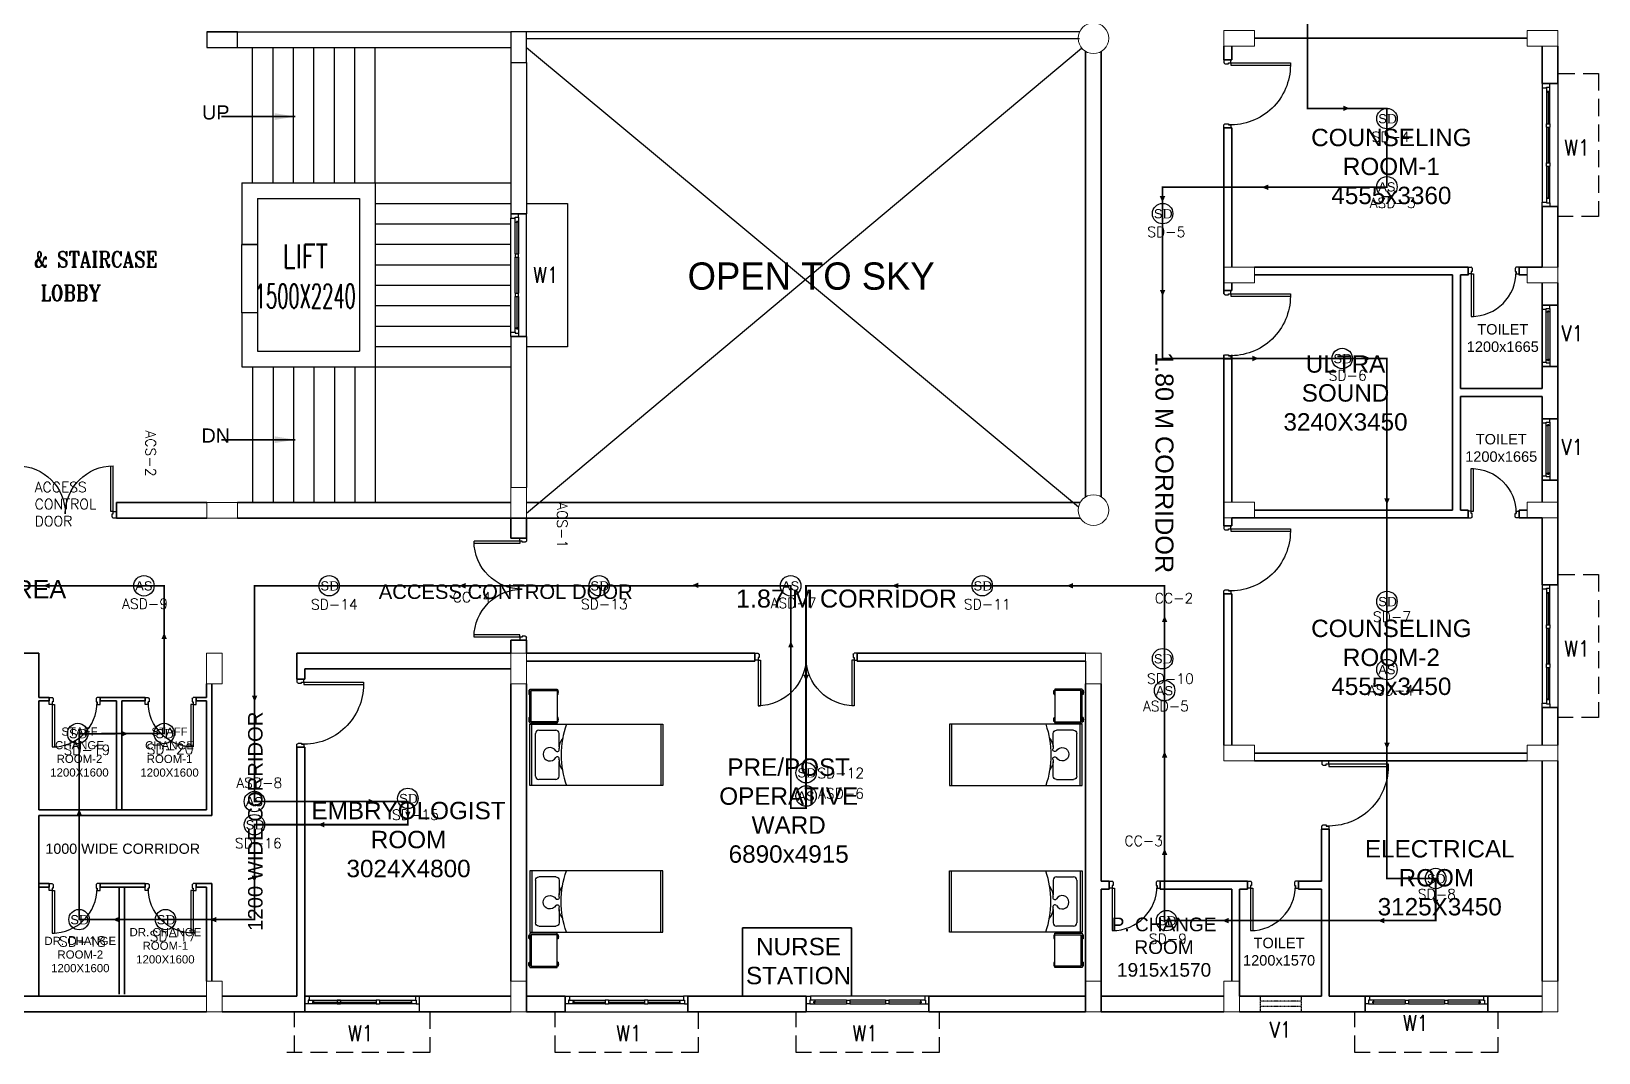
# Model space of a CAD drawing. Extents: x 2982526 to 3410143, y -1442121 to -1332990.
# Drawn here: x 3374859 to 3397864, y -1375970 to -1360986 of the extents above; entities that cross this region are included whole.
import ezdxf
from ezdxf.enums import TextEntityAlignment as Align

# ---------------------------------------------------------------- set-up
doc = ezdxf.new("R2010")
doc.units = 0
doc.header["$MEASUREMENT"] = 0
for name, pattern in [('1', [0, 0, 0]), ('CONTINU', [0]), ('DASHED', [0.75, 0.5, -0.25]), ('HIDDEN', [0.375, 0.25, -0.125])]:
    doc.linetypes.add(name, pattern=pattern)
doc.layers.get('0').update_dxf_attribs({"color": 6, "linetype": '1'})
for name, color, linetype in [('Chajja', 7, 'DASHED'), ('DOOR', 40, 'Continuous'), ('FA-LOOPING', 200, 'Continuous'), ('furniture', 33, 'Continuous'), ('Plan', 44, 'Continuous'), ('stairscas', 7, 'Continuous'), ('TEXT', 5, '1'), ('V1', 7, 'Continuous'), ('Ventilator', 161, '1'), ('W1', 7, 'Continuous')]:
    doc.layers.add(name, color=color, linetype=linetype)
for name, color, linetype, lineweight in [('Column', 162, 'Continuous', 13), ('FA-BELOW SMOKE DERECTOR', 1, 'Continuous', 25), ('FA-FIRE TEXT', 7, 'Continuous', 0), ('WALL', 7, '1', 35), ('windows', 4, 'Continuous', 0)]:
    doc.layers.add(name, color=color, linetype=linetype, lineweight=lineweight)
doc.styles.add('ARI', font='arial.ttf')
doc.styles.add('ARIAL', font='arial.ttf')
doc.styles.add('MSK', font='g13f12w.shx')
doc.styles.add('PDF Times New Roman', font='times.ttf')
doc.styles.add('ROMANS', font='romans.shx')
doc.styles.add('RT', font='romant.shx')
doc.dimstyles.new('MM', dxfattribs={"dimscale": 0, "dimtxt": 230, "dimasz": 60, "dimexe": 100, "dimexo": 0.0625, "dimgap": 25, "dimtad": 0, "dimdec": 0, "dimzin": 0, "dimdsep": 46, "dimtxsty": 'ROMANS', "dimblk": 'OBLIQUE', "dimcen": 0.09, "dimdle": 100, "dimclrd": 5, "dimclre": 5, "dimclrt": 6, "dimadec": 0, "dimazin": 0, "dimtfac": 1, "dimtdec": 0, "dimtofl": 0, "dimtmove": 1, "dimatfit": 3, "dimfxl": 1, "dimfrac": 2, "dimtolj": 1, "dimtzin": 0, "dimarcsym": 0})

# ---------------------------------------------------------------- blocks, each defined once
blk = doc.blocks.new('750')
at = {"layer": 'DOOR'}
for p, q in [((-50, 705), (-47.5, 705)), ((-35, 690), (-35, 692.5)), ((-50, 45), (-47.5, 45)), ((-35, 60), (-35, 57.5)), ((50, 45), (50, 80)), ((50, 80), (675, 80)), ((50, 45), (675, 45)), ((675, 45), (675, 80))]:
    blk.add_line(p, q, dxfattribs=at)
for points in [[(15, 690), (15, 705), (50, 705), (50, 750), (-50, 750), (-50, 705)], [(-35, 690), (15, 690)], [(15, 60), (15, 45), (50, 45), (50, 0), (-50, 0), (-50, 45)], [(-35, 60), (15, 60)]]:
    blk.add_lwpolyline(points, dxfattribs=at)
for centre, start, end in [((-35, 705), 180, 270), ((-35, 45), 90, 180)]:
    blk.add_arc(centre, 12.5, start, end, dxfattribs=at)
at = {"layer": 'DOOR', "color": 145}
blk.add_arc((15, 45), 660, 0, 90, dxfattribs=at)
blk = doc.blocks.new('A$C19B8274B')
at = {"layer": 'DOOR'}
for p, q in [((-45, 925), (-80, 925)), ((-80, 50), (-80, 925)), ((-45, 50), (-45, 925)), ((-45, 50), (-80, 50)), ((-955, -50), (-955, -47.5)), ((-940, -35), (-942.5, -35)), ((-60, -35), (-57.5, -35)), ((-45, -50), (-45, -47.5))]:
    blk.add_line(p, q, dxfattribs=at)
for points in [[(-940, 15), (-955, 15), (-955, 50), (-1000, 50), (-1000, -50), (-955, -50)], [(-940, -35), (-940, 15)], [(-60, 15), (-45, 15), (-45, 50), (0, 50), (0, -50), (-45, -50)], [(-60, -35), (-60, 15)]]:
    blk.add_lwpolyline(points, dxfattribs=at)
at = {"layer": 'DOOR', "color": 145}
blk.add_arc((-80, 50), 875, 90, 182.29244, dxfattribs=at)
at = {"layer": 'DOOR'}
for centre, start, end in [((-955, -35), 270, 0), ((-45, -35), 180, 270)]:
    blk.add_arc(centre, 12.5, start, end, dxfattribs=at)
blk = doc.blocks.new('A$C5E6D2A54')
at = {"layer": 'furniture', "color": 8}
for p, q in [((-442, 400), (-1342, 400)), ((-1342, 400), (-1342, -1550)), ((-442, 370), (-1342, 370)), ((-1254, 270), (-1254, 22)), ((-580, 319), (-1205, 319)), ((-531, 22), (-531, 270)), ((-442, -1550), (-442, 400)), ((-1010, -27), (-1205, -27)), ((-580, -27), (-796, -27)), ((-1342, -1520), (-442, -1520)), ((-1342, -1550), (-442, -1550))]:
    blk.add_line(p, q, dxfattribs=at)
at = {"layer": 'furniture', "color": 8, "extrusion": (0, 0, -1)}
for centre, major_axis, ratio, start_param, end_param in [((-1205, 270), (34.8, 34.8), 1, 3.926991, 5.497787), ((-580, 270), (-34.8, 34.8), 1, 0.785398, 2.356194), ((-1205, 22), (-34.8, 34.8), 1, 3.926991, 5.497787), ((-903, 107), (99, 0), 0.994805, 2.082243, 7.342535), ((-971, -1), (-3.7, 29), 1, 0.827079, 3.777674), ((-836, -1), (3.5, 29), 1, 2.514084, 5.464678), ((-580, 22), (34.8, 34.8), 1, 0.785398, 2.356194), ((-892, -1416), (0, 1357), 0.999449, -0.338206, 0.338206), ((-995, -243), (-153, 153), 1, 0.057548, 0.834547), ((-812, -243), (69, 205), 0.993949, -0.370916, 0.370916)]:
    blk.add_ellipse(centre, major_axis=major_axis, ratio=ratio, start_param=start_param, end_param=end_param, dxfattribs=at)
blk = doc.blocks.new('A$C258329DF')
at = {"layer": 'furniture', "color": 8}
for p, q in [((242, 428), (742, 428)), ((242, 28), (242, 428)), ((260, 440), (260, 428)), ((320, 440), (260, 440)), ((261, 48), (261, 428)), ((320, 440), (320, 428)), ((661, 440), (661, 428)), ((721, 440), (661, 440)), ((721, 440), (721, 428)), ((722, 428), (722, 48)), ((742, 428), (742, 28)), ((742, 28), (242, 28)), ((260, 16), (260, 28)), ((320, 16), (260, 16)), ((722, 48), (261, 48)), ((320, 16), (320, 28)), ((661, 16), (661, 28)), ((721, 16), (661, 16)), ((721, 16), (721, 28))]:
    blk.add_line(p, q, dxfattribs=at)
for centre, start, end in [((290, 354), 71.0754, 108.9246), ((691, 354), 71.0754, 108.9246), ((290, 102), 251.0754, 288.9246), ((691, 102), 251.0754, 288.9246)]:
    blk.add_arc(centre, 91.1, start, end, dxfattribs=at)
blk = doc.blocks.new('A$C45A5314D')
at = {"layer": 'furniture', "ltscale": 0.75, "rotation": 270}
blk.add_blockref('A$C258329DF', (-1978, 1209), dxfattribs=at)
at = {"layer": 'furniture', "color": 233, "xscale": -1, "rotation": 90}
blk.add_blockref('A$C5E6D2A54', (-1550, -892), dxfattribs=at)
blk = doc.blocks.new('ddoor')
at = {"layer": 'DOOR', "lineweight": 25}
for p, q in [((50, 0), (-50, 0)), ((-50, 0), (-50, -45)), ((50, -45), (50, 0)), ((-50, -45), (-47, -45)), ((-35, -60), (-35, -57)), ((-35, -60), (15, -60)), ((15, -60), (15, -45)), ((15, -45), (50, -45)), ((50, -45), (720, -45)), ((50, -45), (50, -80)), ((50, -80), (720, -80)), ((-50, -1500), (-50, -1455)), ((-50, -1455), (-47, -1455)), ((50, -1500), (-50, -1500)), ((50, -1500), (-50, -1500)), ((-35, -1440), (-35, -1442)), ((-35, -1440), (15, -1440)), ((15, -1440), (15, -1455)), ((15, -1455), (50, -1455)), ((50, -1420), (720, -1420)), ((50, -1455), (50, -1420)), ((50, -1455), (720, -1455)), ((50, -1455), (50, -1500))]:
    blk.add_line(p, q, dxfattribs=at)
for centre, start, end in [((-35, -45), 180, 270), ((-35, -1455), 90, 180)]:
    blk.add_arc(centre, 12.5, start, end, dxfattribs=at)
at = {"layer": 'DOOR', "color": 146, "lineweight": 25, "true_color": 0x105689}
for centre, start, end in [((15, -45), 270, 0), ((15, -1455), 0, 90)]:
    blk.add_arc(centre, 705, start, end, dxfattribs=at)
blk = doc.blocks.new('21500')
at = {"layer": 'DOOR'}
for p, q in [((45, 100), (45, 770)), ((45, 770), (80, 770)), ((80, 100), (80, 770)), ((1420, 100), (1420, 770)), ((1455, 770), (1420, 770)), ((1455, 100), (1455, 770)), ((45, 100), (80, 100)), ((45, 0), (45, 2.5)), ((60, 15), (57.5, 15)), ((1455, 100), (1420, 100)), ((1440, 15), (1442.5, 15)), ((1455, 0), (1455, 2.5))]:
    blk.add_line(p, q, dxfattribs=at)
for points in [[(60, 65), (45, 65), (45, 100), (0, 100), (0, 0), (45, 0)], [(60, 15), (60, 65)], [(1440, 65), (1455, 65), (1455, 100), (1500, 100), (1500, 0), (1455, 0)], [(1440, 15), (1440, 65)]]:
    blk.add_lwpolyline(points, dxfattribs=at)
at = {"layer": 'DOOR', "color": 145}
for centre, start, end in [((45, 65), 0, 90), ((1455, 65), 90, 180)]:
    blk.add_arc(centre, 705, start, end, dxfattribs=at)
at = {"layer": 'DOOR'}
for centre, start, end in [((45, 15), 270, 0), ((1455, 15), 180, 270)]:
    blk.add_arc(centre, 12.5, start, end, dxfattribs=at)
blk = doc.blocks.new('A$C7C0069F8')
at = {"layer": 'Plan'}
for p, q in [((230, 900), (0, 900)), ((0, 900), (0, 837)), ((112, 900), (0, 900)), ((0, 837), (62, 837)), ((62, 850), (112, 850)), ((62, 837), (62, 850)), ((112, 850), (112, 900)), ((112, 850), (112, 850)), ((0, 62), (62, 62)), ((0, 0), (0, 62)), ((62, 62), (62, 50)), ((62, 50), (112, 50)), ((112, 50), (112, 50)), ((112, 50), (112, 0)), ((230, 0), (0, 0)), ((112, 0), (0, 0))]:
    blk.add_line(p, q, dxfattribs=at)
at = {"layer": 'Plan', "color": 143}
for p, q in [((0, 62), (0, 837)), ((62, 62), (62, 837)), ((62, 800), (81, 800)), ((81, 812), (81, 800)), ((100, 812), (81, 812)), ((90, 87), (90, 812)), ((100, 800), (100, 812)), ((112, 800), (100, 800)), ((112, 850), (112, 50)), ((230, 0), (230, 900)), ((62, 100), (81, 100)), ((81, 87), (81, 100)), ((81, 87), (100, 87)), ((112, 100), (100, 100)), ((100, 100), (100, 87))]:
    blk.add_line(p, q, dxfattribs=at)
blk = doc.blocks.new('6w')
at = {"layer": 'Plan', "color": 8}
for p, q in [((-36, 9.2), (-36, 0)), ((-36, 9.2), (36, 9.2)), ((-33.5, 2.5), (-12.5, 2.5)), ((-33.5, 0), (33.5, 0)), ((-31, 4), (-31.5, 4)), ((-31.5, 3.25), (-31.5, 4)), ((-31.5, 3.61), (-12.5, 3.61)), ((-31.5, 3.25), (-31, 3.25)), ((-31, 4.5), (-31, 4)), ((-31, 2.5), (-31, 3.25)), ((-12.5, 2.5), (-12.5, 4.5)), ((-12.5, 4.5), (-10.5, 4.5)), ((-10.5, 2.5), (-12.5, 2.5)), ((-10.5, 2.5), (-10.5, 4.5)), ((-10.5, 3.61), (10.5, 3.61)), ((-10.5, 2.5), (10.5, 2.5)), ((10.5, 4.5), (12.5, 4.5)), ((10.5, 2.5), (10.5, 4.5)), ((12.5, 2.5), (10.5, 2.5)), ((12.5, 2.5), (12.5, 4.5)), ((34, 4.5), (12.5, 4.5)), ((12.5, 3.61), (31.5, 3.61)), ((12.5, 2.5), (33.5, 2.5)), ((31, 4.5), (31, 4)), ((31, 4), (31.5, 4)), ((31.5, 3.25), (31, 3.25)), ((31, 2.5), (31, 3.25)), ((31.5, 4), (31.5, 3.25)), ((36, 9.2), (36, 0))]:
    blk.add_line(p, q, dxfattribs=at)
for points in [[(-34, 4.5), (-36, 4.5), (-36, 0), (-33.5, 0), (-33.5, 2.5), (-34, 2.5), (-34, 4.5)], [(34, 4.5), (36, 4.5), (36, 0), (33.5, 0), (33.5, 2.5), (34, 2.5), (34, 4.5)]]:
    blk.add_lwpolyline(points, close=True, dxfattribs=at)
for points in [[(-12.5, 4.5), (-34, 4.5)], [(10.5, 4.5), (-10.5, 4.5)]]:
    blk.add_lwpolyline(points, dxfattribs=at)
blk = doc.blocks.new('_Oblique')
at = {"color": 0, "linetype": 'ByBlock', "lineweight": -2}
blk.add_line((-0.5, -0.5), (0.5, 0.5), dxfattribs=at)
blk = doc.blocks.new('SMOKE DETECTOR')
at = {"layer": 'FA-BELOW SMOKE DERECTOR', "color": 7}
blk.add_circle((931029, -118294), 166, dxfattribs=at)
at = {"layer": 'FA-BELOW SMOKE DERECTOR', "insert": (930887, -118373), "char_height": 150, "attachment_point": 7, "style": 'PDF Times New Roman'}
blk.add_mtext('{\\fArial|b0|i0|c0|p34;S}D', dxfattribs=at)
blk = doc.blocks.new('DSFRWE')
at = {"layer": 'FA-BELOW SMOKE DERECTOR', "color": 7}
blk.add_circle((2129858, 1066265), 150, dxfattribs=at)
at = {"layer": 'FA-BELOW SMOKE DERECTOR', "insert": (2129730, 1066194), "char_height": 135.53, "attachment_point": 7, "style": 'PDF Times New Roman'}
blk.add_mtext('{\\fArial|b0|i0|c0|p34;\\C3;AS\\P}', dxfattribs=at)
blk = doc.blocks.new('Q5YYYU')
at = {"layer": 'Chajja', "color": 8, "linetype": 'DASHED', "ltscale": 500}
for p, q in [((22609.0776, -600), (22609.0776, 0.0001)), ((24594.0776, 0.0001), (24594.0776, -600)), ((24594.0776, -600), (22494.0776, -600))]:
    blk.add_line(p, q, dxfattribs=at)
for points in [[(41149.8318, 13766.8374), (41749.8319, 13766.8374), (41749.8319, 11666.8374), (41149.8318, 11666.8374)], [(41149.8943, 6415.3463), (41749.8944, 6415.3463), (41749.8944, 4315.3463), (41149.8943, 4315.3463)], [(28531.2871, 0.0001), (28531.2871, -600), (26431.2871, -600), (26431.2871, 0.0001)], [(32069.9159, 0.0001), (32069.9159, -600), (29969.9159, -600), (29969.9159, 0.0001)], [(40272.3318, 0), (40272.3318, -600.0001), (38172.3318, -600.0001), (38172.3318, 0)]]:
    blk.add_lwpolyline(points, dxfattribs=at)
at = {"layer": 'Column'}
for points in [[(36699.9159, 14167.5), (36699.9159, 14397.5), (36249.9159, 14397.5), (36249.9159, 14167.5)], [(41149.8318, 14167.5), (41149.8318, 14397.5), (40699.8318, 14397.5), (40699.8318, 14167.5)], [(36699.9159, 10925), (36699.9159, 10695), (36249.9159, 10695), (36249.9159, 10925)], [(41149.8318, 10925), (41149.8318, 10695), (40699.8318, 10695), (40699.8318, 10925)], [(26013.2393, 7690), (25783.2393, 7690), (25783.2393, 7240), (26013.2393, 7240)], [(21320.1376, 7470), (21320.1376, 7240), (21770.1376, 7240), (21770.1376, 7470)], [(36699.9159, 7245), (36699.9159, 7475), (36249.9159, 7475), (36249.9159, 7245)], [(41149.8318, 7245), (41149.8318, 7475), (40699.8318, 7475), (40699.8318, 7245)], [(21314.0776, 5260), (21544.0776, 5260), (21544.0776, 4810), (21314.0776, 4810)], [(26013.2393, 5260), (25783.2393, 5260), (25783.2393, 4810), (26013.2393, 4810)], [(34449.9159, 5260), (34219.9159, 5260), (34219.9159, 4810), (34449.9159, 4810)], [(36699.9159, 3680), (36699.9159, 3910), (36249.9159, 3910), (36249.9159, 3680)], [(41149.8318, 3680), (41149.8318, 3910), (40699.8318, 3910), (40699.8318, 3680)], [(21544.0776, 450), (21314.0776, 450), (21314.0776, 0), (21544.0776, 0)], [(26013.2393, 450), (25783.2393, 450), (25783.2393, 0), (26013.2393, 0)], [(34449.9159, 450), (34219.9159, 450), (34219.9159, 0), (34449.9159, 0)], [(36479.9159, 450), (36249.9159, 450), (36249.9159, 0), (36479.9159, 0)], [(41149.8318, 450), (40919.8318, 450), (40919.8318, 0), (41149.8318, 0)]]:
    blk.add_lwpolyline(points, close=True, dxfattribs=at)
at = {"layer": 'Column', "color": 8}
for centre in [(34334.9159, 14282.5), (34334.9159, 7360)]:
    blk.add_circle(centre, 225, dxfattribs=at)
at = {"layer": 'furniture'}
for p, q in [((33769.9159, 5145), (34219.9159, 5145)), ((34219.9159, 5145), (34219.9159, 4145))]:
    blk.add_line(p, q, dxfattribs=at)
at = {"layer": 'Plan', "color": 8}
for p, q in [((22759.0776, 230), (22821.5776, 230)), ((22759.0776, 117.5), (22759.0776, 230)), ((22759.0776, 230), (24381.5776, 230)), ((22759.0776, 0), (22759.0776, 230)), ((22809.0776, 117.5), (22759.0776, 117.5)), ((22809.0776, 167.5), (22809.0776, 117.5)), ((22821.5776, 167.5), (22809.0776, 167.5)), ((23346.5776, 117.5), (22809.0776, 117.5)), ((22809.0776, 117.5), (22809.0776, 117.5)), ((22821.5776, 230), (22821.5776, 167.5)), ((22821.5776, 167.5), (23346.5776, 167.5)), ((22871.5776, 148.75), (22884.0776, 148.75)), ((22871.5776, 148.75), (22871.5776, 130)), ((22871.5776, 139.8246), (23346.5776, 139.8246)), ((22884.0776, 130), (22871.5776, 130)), ((22884.0776, 167.5), (22884.0776, 148.75)), ((22884.0776, 117.5), (22884.0776, 130)), ((23281.5776, 167.5), (23231.5776, 167.5)), ((23231.5776, 167.5), (23231.5776, 117.5)), ((23231.5776, 117.5), (23281.5776, 117.5)), ((23281.5776, 167.5), (23806.5776, 167.5)), ((23281.5776, 167.5), (23281.5776, 117.5)), ((23281.5776, 139.8246), (23806.5776, 139.8246)), ((23806.5776, 117.5), (23281.5776, 117.5)), ((23806.5776, 167.5), (23806.5776, 117.5)), ((23856.5776, 167.5), (23806.5776, 167.5)), ((23806.5776, 117.5), (23856.5776, 117.5)), ((23856.5776, 167.5), (24381.5776, 167.5)), ((23856.5776, 167.5), (23856.5776, 117.5)), ((23856.5776, 139.8246), (24331.5776, 139.8246)), ((24394.0776, 117.5), (23856.5776, 117.5)), ((24319.0776, 167.5), (24319.0776, 148.75)), ((24331.5776, 148.75), (24319.0776, 148.75)), ((24319.0776, 117.5), (24319.0776, 130)), ((24319.0776, 130), (24331.5776, 130)), ((24331.5776, 130), (24331.5776, 148.75)), ((24381.5776, 230), (24381.5776, 167.5)), ((24444.0776, 230), (24381.5776, 230)), ((24381.5776, 167.5), (24394.0776, 167.5)), ((24394.0776, 167.5), (24394.0776, 117.5)), ((24394.0776, 117.5), (24394.0776, 117.5)), ((24394.0776, 117.5), (24444.0776, 117.5)), ((24444.0776, 117.5), (24444.0776, 230)), ((24444.0776, 0), (24444.0776, 230)), ((22644.0776, 0), (24444.0776, 0))]:
    blk.add_line(p, q, dxfattribs=at)
at = {"layer": 'stairscas', "color": 251, "ltscale": 500}
for p, q in [((21320.1376, 14375), (25783.2393, 14375)), ((34129.8092, 14375), (26013.2393, 14375)), ((34129.8092, 14275), (26013.2393, 14275)), ((21320.1376, 14145), (25783.2393, 14145)), ((21993.2393, 12160), (21993.2393, 14145)), ((22293.2393, 12160), (22293.2393, 14145)), ((22593.2393, 12160), (22593.2393, 14145)), ((22893.2393, 12160), (22893.2393, 14145)), ((23193.2393, 12160), (23193.2393, 14145)), ((23493.2393, 12160), (23493.2393, 14145)), ((23793.2393, 12160), (23793.2393, 14145)), ((26013.2393, 14145), (34114.693, 7406.1177)), ((26013.2393, 7315), (34160.9176, 14139.848)), ((25783.2393, 13925), (25783.2393, 11707.5)), ((26013.2393, 13925), (26013.2393, 11707.5)), ((21833.2393, 12160), (23793.2393, 12160)), ((21833.2393, 12160), (21833.2393, 11255.4679)), ((23793.2393, 12160), (23793.2393, 9460)), ((23793.2393, 12160), (25783.2393, 12160)), ((22063.2393, 11930), (23563.2393, 11930)), ((22063.2393, 11930), (22063.2393, 11255.4679)), ((23563.2393, 11930), (23563.2393, 9690)), ((23793.2393, 11860), (25783.2393, 11860)), ((23793.2393, 11560), (25783.2393, 11560)), ((25783.2393, 11707.5), (26013.2393, 11707.5)), ((22063.2393, 11255.4679), (21833.2393, 11255.4679)), ((23793.2393, 11260), (25783.2393, 11260)), ((23793.2393, 10960), (25783.2393, 10960)), ((23793.2393, 10660), (25783.2393, 10660)), ((23793.2393, 10360), (25783.2393, 10360)), ((21833.2393, 10255.4679), (21833.2393, 9460)), ((22063.2393, 10255.4679), (21833.2393, 10255.4679)), ((22063.2393, 10255.4679), (22063.2393, 9690)), ((23793.2393, 10060), (25783.2393, 10060)), ((25783.2393, 9907.5), (26013.2393, 9907.5)), ((25783.2393, 9907.5), (25783.2393, 7690)), ((26013.2393, 9907.5), (26013.2393, 7690)), ((22063.2393, 9690), (23563.2393, 9690)), ((23793.2393, 9760), (25783.2393, 9760)), ((21833.2393, 9460), (23793.2393, 9460)), ((21993.2393, 9460), (21993.2393, 7470)), ((22293.2393, 9460), (22293.2393, 7470)), ((22593.2393, 9460), (22593.2393, 7470)), ((22893.2393, 9460), (22893.2393, 7470)), ((23193.2393, 9460), (23193.2393, 7470)), ((23493.2393, 9460), (23493.2393, 7470)), ((23793.2393, 9460), (23793.2393, 7470)), ((23793.2393, 9460), (25783.2393, 9460))]:
    blk.add_line(p, q, dxfattribs=at)
for points in [[(21320.1376, 14375), (21320.1376, 14145), (21770.1376, 14145), (21770.1376, 14375)], [(26013.2393, 14375), (25783.2393, 14375), (25783.2393, 13925), (26013.2393, 13925)], [(21833.2393, 11255.4679), (22063.2393, 11255.4679), (22063.2393, 10255.4679), (21833.2393, 10255.4679)]]:
    blk.add_lwpolyline(points, close=True, dxfattribs=at)
blk.add_lwpolyline([(26013.2392, 11857.5), (26613.2393, 11857.5), (26613.2393, 9757.5), (26013.2392, 9757.5)], dxfattribs=at)
at = {"layer": 'V1', "color": 8, "linetype": 'HIDDEN', "ltscale": 0.5}
for p, q in [((36781.828, 230), (36781.828, 0)), ((37381.828, 230), (36781.828, 230)), ((37381.828, 155), (36781.828, 155)), ((37381.828, 75), (36781.828, 75)), ((37381.828, 230), (37381.828, 0)), ((37381.828, 0), (36781.828, 0))]:
    blk.add_line(p, q, dxfattribs=at)
at = {"layer": 'WALL', "color": 8}
for p, q in [((36699.9159, 14282.5), (40699.8318, 14282.5)), ((34219.9159, 14089.1092), (34219.9159, 7553.3908)), ((34449.9159, 14089.1092), (34449.9159, 7553.3908)), ((36249.9159, 14167.5), (36249.9159, 13967.7687)), ((36364.9159, 13967.7687), (36364.9159, 14167.5)), ((40919.8318, 14167.5), (40919.8318, 13616.8374)), ((41149.8318, 14167.5), (41149.8318, 13616.8374)), ((41149.8318, 13616.8374), (40919.8318, 13616.8374)), ((36249.9159, 12967.7687), (36249.9159, 10535.2687)), ((36364.9159, 12967.7687), (36364.9159, 10925)), ((40919.8318, 11816.8374), (40919.8318, 10925)), ((41149.8318, 11816.8374), (40919.8318, 11816.8374)), ((41149.8318, 11816.8374), (41149.8318, 10925)), ((36699.9159, 10925), (39604.8318, 10925)), ((39604.8318, 10925), (39834.8318, 10925)), ((39834.8318, 10923.1695), (39834.8318, 10808.1695)), ((40584.8318, 10925), (40919.8318, 10925)), ((40584.8318, 10923.1695), (40584.8318, 10808.1695)), ((36364.9159, 10695), (36364.9159, 10580.2687)), ((36699.9159, 10810), (39604.8318, 10810)), ((39604.8318, 10810), (39604.8318, 7360)), ((39719.8318, 10810), (39719.8318, 9142.5)), ((39719.8318, 10810), (39834.8318, 10810)), ((40584.8318, 10810), (40699.8318, 10810)), ((40919.8318, 10695), (40919.8318, 9142.5)), ((41149.8318, 10695), (41149.8318, 6265.3463)), ((41149.8318, 10368.75), (40919.8318, 10368.75)), ((36249.9159, 9640.2687), (36249.9159, 7130.2687)), ((36364.9159, 9640.2687), (36364.9159, 7475)), ((41149.8318, 9468.75), (40919.8318, 9468.75)), ((39719.8318, 9142.5), (40919.8318, 9142.5)), ((39719.8318, 9027.5), (40919.8318, 9027.5)), ((39719.8318, 9027.5), (39719.8318, 7360)), ((40919.8318, 9027.5), (40919.8318, 7475)), ((41149.8318, 8701.25), (40919.8318, 8701.25)), ((41149.8318, 7801.25), (40919.8318, 7801.25)), ((19993.2862, 7240), (19993.2862, 7470)), ((19993.2862, 7470), (21320.1376, 7470)), ((21770.1376, 7470), (25783.2393, 7470)), ((26013.2393, 7470), (34138.6381, 7470)), ((19993.2862, 7240), (21320.1376, 7240)), ((21770.1376, 7240), (34144.5873, 7240)), ((25783.2393, 6949.6716), (25783.2393, 7240)), ((26013.2393, 6949.6716), (26013.2393, 7235.1752)), ((36364.9159, 7245), (36364.9159, 7130.2687)), ((36364.9159, 7245), (39604.8318, 7245)), ((36699.9159, 7360), (39604.8318, 7360)), ((39604.8318, 7245), (39834.8318, 7245)), ((39719.8318, 7360), (39834.8318, 7360)), ((39834.8318, 7245), (39834.8318, 7360)), ((40584.8318, 7245), (40584.8318, 7360)), ((40584.8318, 7360), (40699.8318, 7360)), ((40584.8318, 7245), (40919.8318, 7245)), ((25783.2393, 6949.6716), (26013.2393, 6949.6716)), ((36249.9159, 6130.2687), (36249.9159, 3910)), ((36364.9159, 6130.2687), (36364.9159, 3910)), ((25783.2393, 5260), (25783.2393, 5449.6716)), ((26013.2393, 5260), (26013.2393, 5449.6716)), ((18441.0776, 5260), (18856.0776, 5260)), ((18856.0776, 5260), (18856.0776, 4610)), ((22644.0776, 4880), (22644.0776, 5260)), ((25783.2393, 5260), (22644.0776, 5260)), ((26013.2393, 5260), (29366.5776, 5260)), ((26013.2393, 5145), (29366.5776, 5145)), ((29366.5776, 5260), (29366.5776, 5145)), ((30866.5776, 5260), (30866.5776, 5145)), ((30866.5776, 5260), (34219.9159, 5260)), ((30866.5776, 5145), (33644.4836, 5145)), ((33644.4836, 5260), (34219.9159, 5260)), ((33644.4836, 5145), (34219.9159, 5145)), ((22759.0776, 4880), (22644.0776, 4880)), ((22759.0776, 4880), (22759.0776, 5030)), ((25783.2393, 5030), (22759.0776, 5030)), ((19006.0776, 4610), (18856.0776, 4610)), ((19006.0776, 4610), (19006.0776, 4560)), ((19756.0776, 4610), (19756.0776, 4560)), ((20414.0776, 4610), (19756.0776, 4610)), ((20414.0776, 4610), (20414.0776, 4560)), ((21164.0776, 4610), (21164.0776, 4560)), ((21314.0776, 4610), (21164.0776, 4610)), ((21314.0776, 4810), (21314.0776, 4610)), ((21394.0776, 4810), (21394.0776, 2880)), ((25783.2393, 4810), (25783.2393, 2230)), ((26013.2393, 4810), (26013.2393, 230)), ((34219.9159, 4810), (34219.9159, 3680)), ((34449.9159, 4810), (34449.9159, 3680)), ((19006.0776, 4560), (18856.0776, 4560)), ((18856.0776, 4560), (18856.0776, 2960)), ((19994.4968, 4560), (19756.0776, 4560)), ((19994.4968, 4560), (19994.4968, 2960)), ((20414.0776, 4560), (20074.4968, 4560)), ((20074.4968, 4560), (20074.4968, 2960)), ((21314.0776, 4560), (21164.0776, 4560)), ((21314.0776, 4560), (21314.0776, 2960)), ((40919.8318, 4465.3463), (40919.8318, 3910)), ((41149.8318, 4465.3463), (41149.8318, 3910)), ((22759.0776, 3880), (22644.0776, 3880)), ((22644.0776, 230), (22644.0776, 3880)), ((22759.0776, 0), (22759.0776, 3880)), ((40699.8318, 3795), (36699.9159, 3795)), ((34219.9159, 3680), (34219.9159, 230)), ((34449.9159, 3680), (34449.9159, 1915)), ((40699.8318, 3680), (36699.9159, 3680)), ((40919.8318, 3680), (40919.8318, 2965)), ((41149.8318, 3680), (41149.8318, 2965)), ((21314.0776, 2960), (18856.0776, 2960)), ((21394.0776, 2880), (18856.0776, 2880)), ((18856.0776, 2880), (18856.0776, 230)), ((40919.8318, 2965), (40919.8318, 450)), ((41149.8318, 2965), (41149.8318, 450)), ((18856.0776, 230), (18856.0776, 2630)), ((37679.8318, 2680), (37679.8318, 1915)), ((37794.8318, 2680), (37794.8318, 230)), ((25783.2393, 2230), (25783.2393, 450)), ((19006.0776, 1880), (18856.0776, 1880)), ((19006.0776, 1880), (19006.0776, 1830)), ((19756.0776, 1880), (20414.0776, 1880)), ((19756.0776, 1880), (19756.0776, 1830)), ((20414.0776, 1830), (20414.0776, 1880)), ((21164.0776, 1830), (21164.0776, 1880)), ((21394.0776, 1880), (21164.0776, 1880)), ((21394.0776, 1880), (21394.0776, 450)), ((34564.9159, 1915), (34449.9159, 1915)), ((34564.9159, 1913.1695), (34564.9159, 1798.1695)), ((36594.9159, 1915), (35314.9159, 1915)), ((35314.9159, 1913.1695), (35314.9159, 1798.1695)), ((36594.9159, 1913.1695), (36594.9159, 1798.1695)), ((37679.8318, 1915), (37344.9159, 1915)), ((37344.9159, 1913.1695), (37344.9159, 1798.1695)), ((19006.0776, 1830), (18856.0776, 1830)), ((20016.9968, 1830), (19756.0776, 1830)), ((20414.0776, 1830), (20016.9968, 1830)), ((20033.6789, 1830), (20033.6789, 255.5451)), ((20113.6789, 1830), (20113.6789, 255.5451)), ((21314.0776, 1830), (21164.0776, 1830)), ((21314.0776, 1830), (21314.0776, 450)), ((34564.9159, 1800), (34449.9159, 1800)), ((34449.9159, 1800), (34449.9159, 230)), ((36364.9159, 1800), (35314.9159, 1800)), ((36364.8318, 1800), (36364.8318, 450)), ((36594.9159, 1800), (36479.8318, 1800)), ((36479.8318, 1800), (36479.8318, 230)), ((37679.8318, 1800), (37344.9159, 1800)), ((37679.8318, 1800), (37679.8318, 230)), ((29183.0698, 1230), (30783.0698, 1230)), ((29183.0698, 230), (29183.0698, 1230)), ((30783.0698, 1230), (30783.0698, 230)), ((26013.2393, 0), (26013.2393, 450)), ((34219.9159, 0), (34219.9159, 450)), ((34449.9159, 0), (34449.9159, 450)), ((18911.5826, 230), (18639.9159, 230)), ((21314.0776, 230), (18911.5826, 230)), ((22644.0776, 230), (21544.0776, 230)), ((25783.2393, 230), (22759.0776, 230)), ((26013.2393, 230), (26581.2871, 230)), ((28381.2871, 230), (30119.9159, 230)), ((31919.9159, 230), (34219.9159, 230)), ((36249.9159, 230), (34449.9159, 230)), ((37679.8318, 230), (36479.9159, 230)), ((39324.8318, 230), (37794.8318, 230)), ((38322.3318, 230), (38322.3318, 0)), ((40919.8318, 230), (39324.8318, 230)), ((40122.3318, 230), (40122.3318, 0)), ((17074.9159, 0), (21314.0776, 0)), ((21544.0776, 0), (25783.2393, 0)), ((26013.2393, 0), (26581.2871, 0)), ((28381.2871, 0), (30119.9159, 0)), ((31919.9159, 0), (34219.9159, 0)), ((36249.9159, 0), (34449.9159, 0)), ((40919.8318, 0), (36479.9159, 0)), ((40919.8318, 0), (40257.3739, 0))]:
    blk.add_line(p, q, dxfattribs=at)
at = {"layer": 'WALL', "color": 8, "linetype": 'ByBlock'}
for p, q in [((36249.9159, 13967.7687), (36364.9159, 13967.7687)), ((36364.9159, 12967.7687), (36249.9159, 12967.7687)), ((36249.9159, 10580.2687), (36364.9159, 10580.2687)), ((36364.9159, 9580.2687), (36249.9159, 9580.2687)), ((25783.2393, 6949.6716), (26013.2393, 6949.6716)), ((36249.9159, 7130.2687), (36364.9159, 7130.2687)), ((36364.9159, 6130.2687), (36249.9159, 6130.2687)), ((25783.2393, 5449.6716), (26013.2393, 5449.6716)), ((37794.8318, 2680), (37679.8318, 2680))]:
    blk.add_line(p, q, dxfattribs=at)
at = {"layer": 'WALL'}
for points in [[(40919.8318, 7245), (40919.8318, 6265.3463), (41149.8318, 6265.3463)], [(40919.8318, 4465.3463), (41149.8318, 4465.3463)], [(26581.2871, 230), (26581.2871, 0)], [(28381.2871, 0), (28381.2871, 230)], [(30119.9159, 0), (30119.9159, 230)], [(31919.9159, 0), (31919.9159, 230)]]:
    blk.add_lwpolyline(points, dxfattribs=at)
at = {"layer": 'DOOR', "linetype": 'Continuous', "xscale": -1}
for name, p, rotation in [('A$C19B8274B', (36299.9159, 13967.7687), 269.9999999999842), ('A$C19B8274B', (36299.9159, 10580.2687), 269.9999999999842), ('A$C19B8274B', (36299.9159, 7130.2687), 269.9999999999842), ('21500', (29366.5776, 5260), 180), ('A$C19B8274B', (22694.0776, 4880), 270), ('A$C19B8274B', (37737.3318, 3680), 269.9999999999842)]:
    blk.add_blockref(name, p, dxfattribs=dict(at, rotation=rotation))
at = {"layer": 'DOOR', "rotation": 270}
for p in [(39834.8318, 10875), (19006.0776, 4560), (19006.0776, 1830), (34564.9159, 1865), (36594.9159, 1865)]:
    blk.add_blockref('750', p, dxfattribs=at)
at = {"layer": 'DOOR', "xscale": -1}
for p, rotation in [((39834.8318, 7295), 270), ((21164.0776, 4560), 89.99999999999999), ((21164.0776, 1830), 89.99999999999999)]:
    blk.add_blockref('750', p, dxfattribs=dict(at, rotation=rotation))
at = {"layer": 'furniture', "linetype": 'Continuous'}
for p, rotation in [((28013.2395, 3767.5004), 1.312676984357939e-05), ((32219.9157, 1617.4995), 180.0000131267697)]:
    blk.add_blockref('A$C45A5314D', p, dxfattribs=dict(at, rotation=rotation))
at = {"layer": 'furniture', "linetype": 'Continuous', "xscale": -1}
for p, rotation in [((32219.9157, 3767.5004), 359.9999868732302), ((28013.2395, 1617.4985), 179.9999868732302)]:
    blk.add_blockref('A$C45A5314D', p, dxfattribs=dict(at, rotation=rotation))
at = {"layer": 'stairscas', "color": 251, "ltscale": 500, "xscale": -25, "yscale": 25, "zscale": 24.99999999999242, "rotation": 270}
blk.add_blockref('6w', (25783.2393, 10807.5), dxfattribs=at)
at = {"layer": 'Ventilator'}
for p in [(40919.8323, 9468.75), (40919.8323, 7801.25)]:
    blk.add_blockref('A$C7C0069F8', p, dxfattribs=at)
at = {"layer": 'WALL', "xscale": -1, "rotation": 270}
blk.add_blockref('ddoor', (19993.2862, 7290), dxfattribs=at)
at = {"layer": 'WALL', "xscale": -1}
blk.add_blockref('ddoor', (25963.2393, 6949.6716), dxfattribs=at)
at = {"layer": 'windows', "yscale": 25}
for p, xscale, zscale, rotation in [((40919.8318, 12716.8374), 25, 25, 270), ((40919.8318, 5365.3463), 25, 25, 270), ((27481.2871, 230), -25, 24.99999999999242, 180), ((31019.9159, 230), 25, 25, 180), ((39222.3318, 230), 25, 25, 180)]:
    blk.add_blockref('6w', p, dxfattribs=dict(at, xscale=xscale, zscale=zscale, rotation=rotation))
at = {"layer": 'stairscas', "color": 251, "ltscale": 500, "style": 'ARI'}
for s, p in [('UP', (21452.1334, 13090.862)), ('DN', (21452.1334, 8349.8646))]:
    blk.add_text(s, height=208.08, dxfattribs=at).set_placement(p, align=Align.CENTER)
at = {"layer": 'stairscas', "color": 251, "ltscale": 500, "width": 0.85}
for s, style, p in [('LIFT & STAIRCASE', 'RT', (19324.1564, 10923.9606)), ('W1', 'ROMANS', (26296.5734, 10695.3194)), ('LOBBY', 'RT', (19324.1564, 10430.4817))]:
    blk.add_text(s, height=230, dxfattribs=dict(at, style=style)).set_placement(p, align=Align.CENTER)
at = {"layer": 'stairscas', "color": 251, "ltscale": 500, "attachment_point": 8}
for s, insert, char_height, width, style in [('{\\W0.75;LIFT\\P\\W0.55;1500X2240}', (22765.4248, 10325.1697), 350, 1732.234699, 'ROMANS'), ('OPEN TO SKY', (30190.8687, 10588.0644), 400, 8187.231718, 'MSK')]:
    blk.add_mtext(s, dxfattribs=dict(at, insert=insert, char_height=char_height, width=width, style=style))
at = {"layer": 'TEXT', "color": 8, "style": 'ARIAL'}
for s, height, p in [('ACCESS CONTROL DOOR', 212.5, (25707.7827, 5992.6262)), ('1000 WIDE CORRIDOR', 150, (20086.4449, 2272.1372))]:
    blk.add_text(s, height=height, dxfattribs=at).set_placement(p, align=Align.BOTTOM_CENTER)
blk.add_text('1200 WIDE CORRIDOR', height=212.5, rotation=90, dxfattribs=at).set_placement((22202.0928, 2795.1854), align=Align.BOTTOM_CENTER)
at = {"layer": 'TEXT', "color": 8, "attachment_point": 5, "style": 'ARIAL'}
for s, insert, char_height, width in [('COUNSELING\\PROOM-1\\P4555x3360', (38707.4521, 12400.3851), 255, 2454.157572), ('TOILET\\P1200x1665', (40342.6162, 9884.146), 153, 1626.955662), ('ULTRA SOUND\\P3240X3450', (38034.491, 9077.5267), 255, 2065.816508), ('TOILET\\P1200x1665', (40319.8318, 8271.755), 153, 1626.955662), ('COUNSELING\\PROOM-2\\P4555x3450', (38707.4521, 5198.3066), 255, 2454.157572), ('STAFF CHANGE\\PROOM-2\\P1200X1600', (19451.2608, 3810.0058), 120, 1089.045933), ('STAFF CHANGE\\PROOM-1\\P1200X1600', (20773.3357, 3808.3929), 120, 1082.252715), ('PRE/POST \\POPERATIVE WARD\\P6890x4915', (29861.399, 2949.8225), 255, 2454.157572), ('EMBRYOLOGIST\\PROOM\\P3024X4800', (24281.5731, 2525.1413), 255, 2714.454664), ('ELECTRICAL ROOM  3125X3450', (39417.3814, 1964.1156), 255, 2454.157572), ('P. CHANGE ROOM\\P1915x1570', (35371.1452, 946.5659), 200, 1987.373182), ('DR. CHANGE\\PROOM-1\\P1200X1600', (20712.7139, 967.8695), 120, 1786.825377), ('DR. CHANGE\\PROOM-2\\P1200X1600', (19463.3012, 838.7682), 120, 1786.825377), ('NURSE STATION', (30005.8544, 742.1984), 255, 2454.157572), ('TOILET\\P1200x1570', (37059.0317, 880.6094), 153, 1626.955662)]:
    blk.add_mtext(s, dxfattribs=dict(at, insert=insert, char_height=char_height, width=width))
at = {"layer": 'TEXT', "color": 8, "insert": (18793.5492, 7773.3739), "char_height": 150, "attachment_point": 1, "style": 'ROMANS'}
blk.add_mtext_dynamic_manual_height_columns('ACCESS CONTROL DOOR', width=1212.859684, gutter_width=1000, heights=[0], dxfattribs=at)
at = {"layer": 'V1', "color": 8, "style": 'ROMANS', "width": 0.85}
for p in [(41363.8333, 9837.9047), (41363.8333, 8170.4047), (37081.2447, -377.9263)]:
    blk.add_text('V1', height=230, dxfattribs=at).set_placement(p, align=Align.CENTER)
at = {"layer": 'W1', "color": 8, "style": 'ROMANS', "width": 0.85}
for p in [(41431.6965, 12563.6061), (41431.6965, 5212.115), (23579.6894, -429.4157), (27516.8989, -429.4157), (30984.3041, -429.4157), (39064.087, -281.8647)]:
    blk.add_text('W1', height=230, dxfattribs=at).set_placement(p, align=Align.CENTER)
at = {"layer": 'WALL', "color": 8, "linetype": 'Continuous', "insert": (35374.7447, 8108.704), "char_height": 264.49632, "width": 5098.697886, "attachment_point": 5, "rotation": 270, "style": 'ARIAL'}
blk.add_mtext('\\pxt17; 1.80 M CORRIDOR ', dxfattribs=at)
at = {"layer": 'WALL', "color": 8, "linetype": 'Continuous', "char_height": 264.49632, "width": 5098.697886, "attachment_point": 5, "style": 'ARIAL'}
for s, insert in [('\\pxt17; SEMI-STERILE AREA', (17367.6413, 6198.1211)), ('\\pxt17;1.87 M CORRIDOR ', (30709.1688, 6060.4205))]:
    blk.add_mtext(s, dxfattribs=dict(at, insert=insert))
at = {"layer": 'stairscas', "color": 251, "ltscale": 500}
for points in [[(22618.7866, 13133.9519), (21534.1452, 13133.9519)], [(22618.7866, 8392.9545), (21534.1452, 8392.9545)]]:
    blk.add_leader(points, dimstyle='MM', override={"dimscale": 1, "dimasz": 300, "dimclrd": 256}, dxfattribs=at)

msp = doc.modelspace()

# ---------------------------------------------------------------- linework, layer by layer
at = {"layer": 'FA-LOOPING', "linetype": 'ByBlock', "const_width": 25}
msp.add_lwpolyline([(3393589.4, -1359194.4), (3393589.4, -1362115.4), (3394757.4, -1362115.4), (3394757.4, -1363273.4), (3391464.4, -1363273.4), (3391464.4, -1365785.2), (3394757.2, -1365785.2), (3394757.2, -1373414.8), (3395471.9, -1373414.8), (3395471.9, -1374032.7), (3391493.2, -1374032.7), (3391493.2, -1369119.8), (3386229.6, -1369119.8), (3386229.6, -1372383.5), (3386007.5, -1372383.5), (3386007.5, -1369121.6), (3378133.6, -1369121.6), (3378133.6, -1372285.9), (3380385.8, -1372285.9), (3380385.8, -1372625.2), (3378133.6, -1372625.2), (3378133.6, -1374017.7), (3375562.3, -1374017.7), (3375562.3, -1371291), (3376808.8, -1371287.7), (3376808.8, -1369119.8), (3373347.8, -1369119.8)], dxfattribs=at)
at = {"layer": 'FA-LOOPING', "color": 200, "linetype": 'CONTINU'}
for points in [[(3394114.8, -1362115.4, 80.4, 0, 0), (3394209.6, -1362115.4, 0, 0, 0)], [(3393014, -1363273.4, 80.4, 0, 0), (3392919.1, -1363273.4, 0, 0, 0)], [(3391462.3, -1363402.4, 80.4, 0, 0), (3391462.3, -1363497.2, 0, 0, 0)], [(3391464.4, -1364778.3, 80.4, 0, 0), (3391464.4, -1364873.1, 0, 0, 0)], [(3392782.2, -1365785.2, 80.4, 0, 0), (3392877, -1365785.2, 0, 0, 0)], [(3394428.5, -1365785.2, 80.4, 0, 0), (3394523.4, -1365785.2, 0, 0, 0)], [(3394757.2, -1367836.6, 80.4, 0, 0), (3394757.2, -1367931.4, 0, 0, 0)], [(3375129.6, -1369119.8, 80.4, 0, 0), (3375034.8, -1369119.8, 0, 0, 0)], [(3381232, -1369119.8, 80.4, 0, 0), (3381137.2, -1369119.8, 0, 0, 0)], [(3384650, -1369113.1, 80.4, 0, 0), (3384555.2, -1369113.1, 0, 0, 0)], [(3387584.8, -1369119.8, 80.4, 0, 0), (3387489.9, -1369119.8, 0, 0, 0)], [(3390149.5, -1369119.8, 80.4, 0, 0), (3390054.7, -1369119.8, 0, 0, 0)], [(3391493.2, -1369653.1, 80.4, 0, 0), (3391493.2, -1369558.2, 0, 0, 0)], [(3376808.8, -1369902, 80.4, 0, 0), (3376808.8, -1369807.2, 0, 0, 0)], [(3386007.5, -1370025.3, 80.4, 0, 0), (3386007.5, -1369930.4, 0, 0, 0)], [(3386231, -1370426.3, 80.4, 0, 0), (3386231, -1370521.2, 0, 0, 0)], [(3378136.4, -1370730.3, 80.4, 0, 0), (3378136.4, -1370825.1, 0, 0, 0)], [(3376185.6, -1371291, 80.4, 0, 0), (3376280.4, -1371291, 0, 0, 0)], [(3391493.2, -1371640.8, 80.4, 0, 0), (3391493.2, -1371546, 0, 0, 0)], [(3394757.2, -1371422.4, 80.4, 0, 0), (3394757.2, -1371517.2, 0, 0, 0)], [(3379808.4, -1372285.9, 80.4, 0, 0), (3379903.2, -1372285.9, 0, 0, 0)], [(3375562.3, -1372489.8, 80.4, 0, 0), (3375562.3, -1372394.9, 0, 0, 0)], [(3380385.8, -1372432.5, 80.4, 0, 0), (3380385.8, -1372527.4, 0, 0, 0)], [(3379160.1, -1372625.2, 80.4, 0, 0), (3379065.3, -1372625.2, 0, 0, 0)], [(3391493.2, -1373069.4, 80.4, 0, 0), (3391493.2, -1372974.6, 0, 0, 0)], [(3378133.6, -1373374.3, 80.4, 0, 0), (3378133.6, -1373469.1, 0, 0, 0)], [(3395071.7, -1373414.8, 80.4, 0, 0), (3395166.5, -1373414.8, 0, 0, 0)], [(3395471.9, -1373723.7, 80.4, 0, 0), (3395471.9, -1373818.6, 0, 0, 0)], [(3376148.2, -1374017.7, 80.4, 0, 0), (3376053.4, -1374017.7, 0, 0, 0)], [(3377575.8, -1374018.3, 80.4, 0, 0), (3377480.9, -1374018.3, 0, 0, 0)], [(3392433.1, -1374032.7, 80.4, 0, 0), (3392338.3, -1374032.7, 0, 0, 0)], [(3394718.8, -1374032.7, 80.4, 0, 0), (3394623.9, -1374032.7, 0, 0, 0)]]:
    msp.add_lwpolyline(points, format="xyseb", dxfattribs=at)

# ---------------------------------------------------------------- block references
at = {"layer": 'FA-BELOW SMOKE DERECTOR', "color": 6, "xscale": 0.9035551315104862, "yscale": 0.9035551315104862, "zscale": 0.9035551315104862}
for p in [(2553521.6, -1255380.4), (2550228.7, -1256774.7), (2552864.1, -1258900.2), (2537995.2, -1262234.7), (2541957.2, -1262234.7), (2547581.2, -1262234.7), (2553521.4, -1262465.2), (2550228.7, -1263304.7), (2534304, -1264402.6), (2535573, -1264402.6), (2544995.4, -1264977.9), (2539150, -1265354.7), (2536897.8, -1265740.2), (2554236.1, -1266529.7), (2534323.6, -1267132.6), (2535592.6, -1267132.6), (2550286.1, -1267147.6)]:
    msp.add_blockref('SMOKE DETECTOR', p, dxfattribs=at)
at = {"layer": 'FA-BELOW SMOKE DERECTOR', "color": 6}
for p in [(1264899.3, -2429530.8), (1246654.7, -2435385.2), (1256146.9, -2435385.2), (1264899.1, -2436615.2), (1261635.2, -2436922.9), (1248275.5, -2438551.2), (1256373.1, -2438469.2)]:
    msp.add_blockref('DSFRWE', p, dxfattribs=at)
at = {"layer": 'WALL', "color": 240, "true_color": 0xed1f24}
msp.add_blockref('Q5YYYU', (3356114.5, -1375369.8), dxfattribs=at)

# ---------------------------------------------------------------- texts
at = {"layer": 'FA-FIRE TEXT', "color": 200, "linetype": 'CONTINU', "char_height": 150, "width": 349.838, "attachment_point": 1, "style": 'ROMANS'}
for s, insert in [('{\\C256;SD-4\\P}', (3394532.5, -1362457.5)), ('{\\C256;ASD-3\\P}', (3394503.3, -1363427.1)), ('{\\C256;SD-5\\P}', (3391239, -1363853.3)), ('{\\C256;SD-6\\P}', (3393900.7, -1365958.2)), ('{\\C256;CC-4}', (3381043.6, -1369212.7)), ('{\\C256;CC-2\\P}', (3391348.5, -1369226.8)), ('{\\C256;ASD-9\\P}', (3376190.9, -1369308.7)), ('{\\C256;SD-14\\P}', (3378962.9, -1369318.5)), ('{\\C256;SD-13\\P}', (3382925.7, -1369313.4)), ('{\\C256;ASD-7\\P}', (3385709.8, -1369297.9)), ('{\\C256;SD-11\\P}', (3388546.9, -1369316.3)), ('{\\C256;SD-7\\P}', (3394552.1, -1369499)), ('{\\C256;SD-10\\P}', (3391233.9, -1370407.9)), ('{\\C256;ASD-4\\P}', (3394478.2, -1370578.3)), ('{\\C256;ASD-5\\P}', (3391175.1, -1370809.8)), ('{\\C256;SD-19\\P}', (3375331.1, -1371451.8)), ('{\\C256;SD-20\\P}', (3376550.6, -1371440.8)), ('{\\C256;ASD-8\\P}', (3377867, -1371936.3)), ('{\\C256;SD-12\\P}', (3386394.7, -1371792.7)), ('{\\C256;ASD-6\\P}', (3386405.7, -1372091.6)), ('{\\C256;SD-15\\P}', (3380152.9, -1372404.7)), ('{\\C256;SD-16\\P}', (3377846.2, -1372821.5)), ('{\\C256;CC-3}', (3390903.7, -1372788.2)), ('{\\C256;SD-8\\P}', (3395210, -1373571.3)), ('{\\C256;SD-18\\P}', (3375265.5, -1374264.7)), ('{\\C256;SD-17\\P}', (3376595.2, -1374184.1)), ('{\\C256;SD-9\\P}', (3391262, -1374224.5))]:
    msp.add_mtext(s, dxfattribs=dict(at, insert=insert))
at = {"layer": 'FA-FIRE TEXT', "color": 200, "linetype": 'CONTINU', "char_height": 150, "width": 349.838, "attachment_point": 1, "rotation": 270, "style": 'ROMANS'}
for s, insert in [('{\\C256;ACS-2}', (3376685.7, -1366841.1)), ('{\\C256;ACS-1}', (3382726.9, -1367893.1))]:
    msp.add_mtext(s, dxfattribs=dict(at, insert=insert))

doc.saveas('drawing.dxf')
